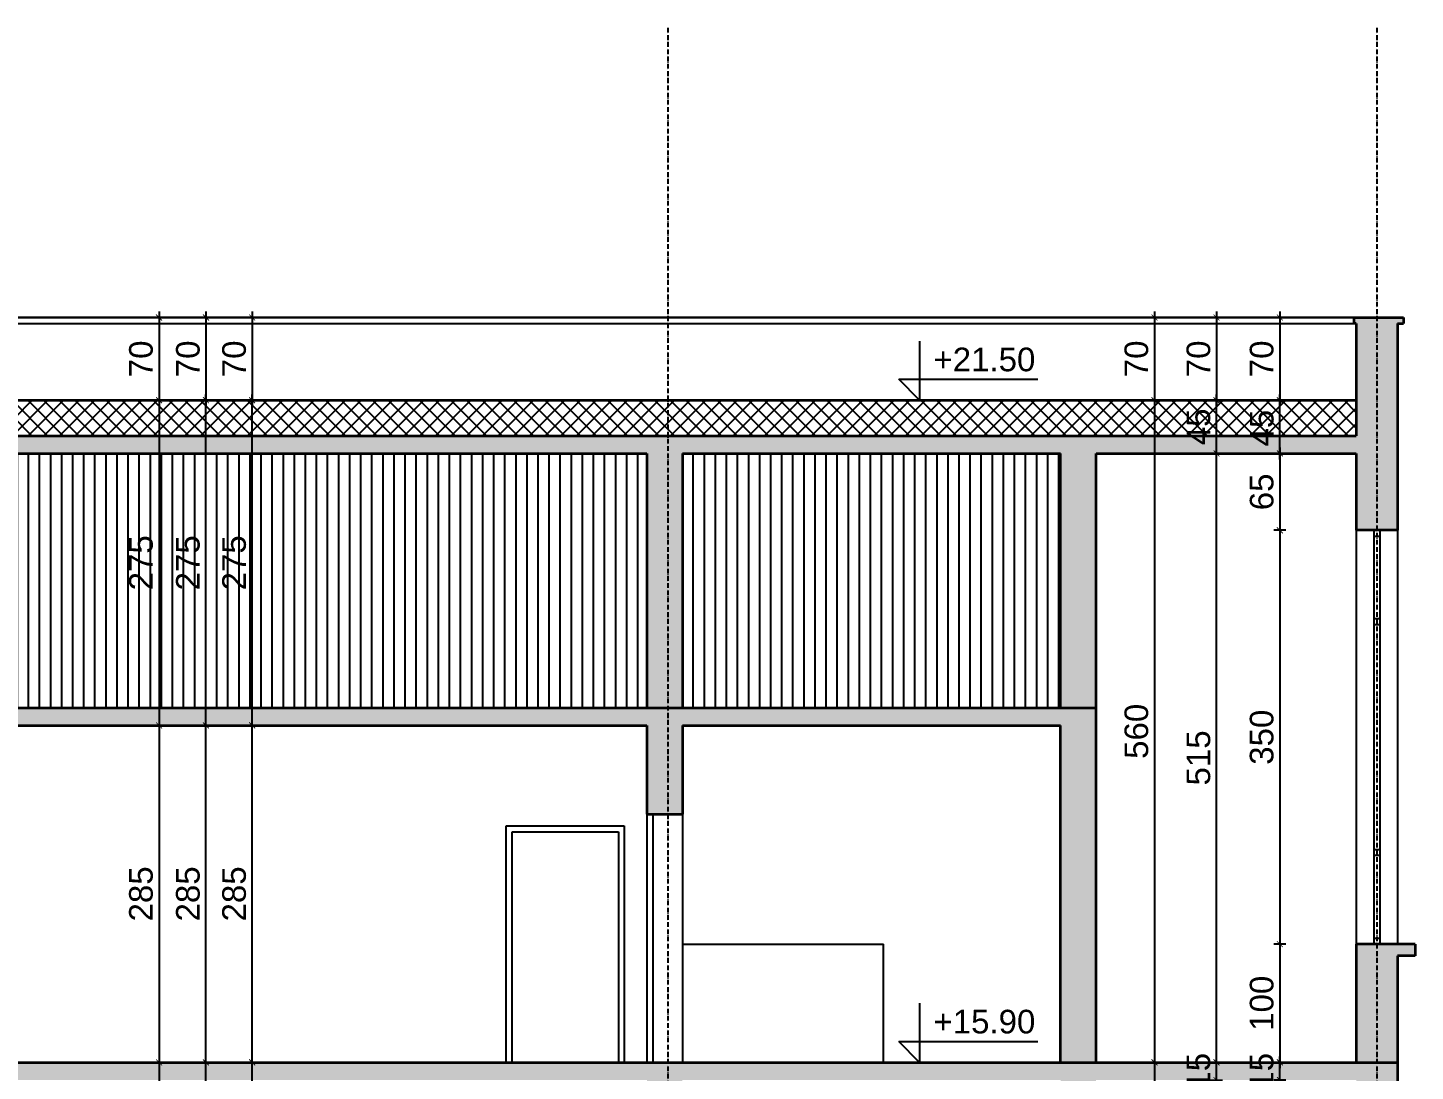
# Model space of a CAD drawing. Header units: inches. Extents: x -72385 to 39588, y -6525 to 66685.
# Drawn here: x 21768 to 22942, y 25208 to 26091 of the extents above; entities that cross this region are included whole.
import ezdxf

# ---------------------------------------------------------------- set-up
doc = ezdxf.new("R2010")
doc.units = ezdxf.units.IN
doc.header["$MEASUREMENT"] = 0
doc.linetypes.add('DashDot', pattern=[0.6, 0.4, -0.1, 0, -0.1])
for name, color, linetype, lineweight in [('Надписи коти вътрешни', 252, 'Continuous', 25), ('Надписи нива', 252, 'Continuous', 25), ('Оси', 252, 'DashDot', 25), ('Фасади Разрези дебело', 7, 'Continuous', 35), ('Фасади Разрези средно', 252, 'Continuous', 30), ('Фасади Разрези тънко', 253, 'Continuous', 25), ('Щрих стени', 254, 'Continuous', 25)]:
    doc.layers.add(name, color=color, linetype=linetype, lineweight=lineweight)
doc.styles.add('Arial Regular', font='arial.ttf')
doc.styles.get("Standard").update_dxf_attribs({"font": 'arial.ttf'})
doc.dimstyles.new('Annotative', dxfattribs={"dimscale": 0, "dimtxt": 20, "dimasz": 5, "dimexe": 5, "dimexo": 5, "dimgap": 5, "dimtad": 1, "dimdec": 0, "dimzin": 0, "dimdsep": 46, "dimtxsty": 'Standard', "dimblk": 'ARCHTICK', "dimcen": 5, "dimdle": 5, "dimadec": 0, "dimazin": 0, "dimtfac": 1, "dimtdec": 0, "dimtofl": 0, "dimtmove": 0, "dimatfit": 3, "dimldrblk": 'ARCHTICK', "dimfxl": 5, "dimfxlon": 1, "dimtolj": 1, "dimtzin": 0, "dimarcsym": 1})

# ---------------------------------------------------------------- blocks, each defined once
blk = doc.blocks.new('_ArchTick')
at = {"color": 0, "linetype": 'ByBlock', "const_width": 0.15}
blk.add_lwpolyline([(-0.5, -0.5), (0.5, 0.5)], dxfattribs=at)
blk = doc.blocks.new('*D5337')
at = {"layer": 'Defpoints', "color": 0, "ltscale": 10, "transparency": 16777216}
for p in [(21830.5, 25845.9), (21833.3, 25775.9), (21879.2, 25775.9)]:
    blk.add_point(p, dxfattribs=at)
at = {"layer": 'Надписи коти вътрешни', "color": 0, "lineweight": -2, "ltscale": 10, "transparency": 16777216}
for p, q in [((21874.2, 25845.9), (21884.2, 25845.9)), ((21879.2, 25850.9), (21879.2, 25770.9)), ((21874.2, 25775.9), (21884.2, 25775.9))]:
    blk.add_line(p, q, dxfattribs=at)
at = {"layer": 'Надписи коти вътрешни', "color": 0, "lineweight": -2, "ltscale": 10, "transparency": 16777216, "xscale": 5, "yscale": 5, "zscale": 5}
for p, rotation in [((21879.2, 25845.9), 90), ((21879.2, 25775.9), 270)]:
    blk.add_blockref('_ArchTick', p, dxfattribs=dict(at, rotation=rotation))
at = {"layer": 'Надписи коти вътрешни', "color": 0, "ltscale": 10, "transparency": 16777216, "insert": (21864, 25810.9), "char_height": 20, "attachment_point": 5, "rotation": 90}
blk.add_mtext('\\A1;70', dxfattribs=at)
blk = doc.blocks.new('*D5336')
at = {"layer": 'Defpoints', "color": 0, "ltscale": 10, "transparency": 16777216}
for p in [(21870.1, 25845.9), (21872.9, 25775.9), (21918.9, 25775.9)]:
    blk.add_point(p, dxfattribs=at)
at = {"layer": 'Надписи коти вътрешни', "color": 0, "lineweight": -2, "ltscale": 10, "transparency": 16777216}
for p, q in [((21913.9, 25845.9), (21923.9, 25845.9)), ((21918.9, 25850.9), (21918.9, 25770.9)), ((21913.9, 25775.9), (21923.9, 25775.9))]:
    blk.add_line(p, q, dxfattribs=at)
at = {"layer": 'Надписи коти вътрешни', "color": 0, "lineweight": -2, "ltscale": 10, "transparency": 16777216, "xscale": 5, "yscale": 5, "zscale": 5}
for p, rotation in [((21918.9, 25845.9), 90), ((21918.9, 25775.9), 270)]:
    blk.add_blockref('_ArchTick', p, dxfattribs=dict(at, rotation=rotation))
at = {"layer": 'Надписи коти вътрешни', "color": 0, "ltscale": 10, "transparency": 16777216, "insert": (21903.7, 25810.9), "char_height": 20, "attachment_point": 5, "rotation": 90}
blk.add_mtext('\\A1;70', dxfattribs=at)
blk = doc.blocks.new('*D5335')
at = {"layer": 'Defpoints', "color": 0, "ltscale": 10, "transparency": 16777216}
for p in [(21909.3, 25845.9), (21912.1, 25775.9), (21958, 25775.9)]:
    blk.add_point(p, dxfattribs=at)
at = {"layer": 'Надписи коти вътрешни', "color": 0, "lineweight": -2, "ltscale": 10, "transparency": 16777216}
for p, q in [((21953, 25845.9), (21963, 25845.9)), ((21958, 25850.9), (21958, 25770.9)), ((21953, 25775.9), (21963, 25775.9))]:
    blk.add_line(p, q, dxfattribs=at)
at = {"layer": 'Надписи коти вътрешни', "color": 0, "lineweight": -2, "ltscale": 10, "transparency": 16777216, "xscale": 5, "yscale": 5, "zscale": 5}
for p, rotation in [((21958, 25845.9), 90), ((21958, 25775.9), 270)]:
    blk.add_blockref('_ArchTick', p, dxfattribs=dict(at, rotation=rotation))
at = {"layer": 'Надписи коти вътрешни', "color": 0, "ltscale": 10, "transparency": 16777216, "insert": (21942.8, 25810.9), "char_height": 20, "attachment_point": 5, "rotation": 90}
blk.add_mtext('\\A1;70', dxfattribs=at)
blk = doc.blocks.new('*D5334')
at = {"layer": 'Defpoints', "color": 0, "ltscale": 10, "transparency": 16777216}
for p in [(21809.9, 25215.9), (21801.3, 24970.9), (21879.2, 24970.9)]:
    blk.add_point(p, dxfattribs=at)
at = {"layer": 'Надписи коти вътрешни', "color": 0, "lineweight": -2, "ltscale": 10, "transparency": 16777216}
for p, q in [((21879.2, 25220.9), (21879.2, 24965.9)), ((21874.2, 25215.9), (21884.2, 25215.9)), ((21874.2, 24970.9), (21884.2, 24970.9))]:
    blk.add_line(p, q, dxfattribs=at)
at = {"layer": 'Надписи коти вътрешни', "color": 0, "lineweight": -2, "ltscale": 10, "transparency": 16777216, "xscale": 5, "yscale": 5, "zscale": 5}
for p, rotation in [((21879.2, 25215.9), 90), ((21879.2, 24970.9), 270)]:
    blk.add_blockref('_ArchTick', p, dxfattribs=dict(at, rotation=rotation))
at = {"layer": 'Надписи коти вътрешни', "color": 0, "ltscale": 10, "transparency": 16777216, "insert": (21864, 25093.4), "char_height": 20, "attachment_point": 5, "rotation": 90}
blk.add_mtext('\\A1;245', dxfattribs=at)
blk = doc.blocks.new('*D5333')
at = {"layer": 'Defpoints', "color": 0, "ltscale": 10, "transparency": 16777216}
for p in [(21809.9, 25215.9), (21918.9, 25215.9), (21806.4, 24970.9)]:
    blk.add_point(p, dxfattribs=at)
at = {"layer": 'Надписи коти вътрешни', "color": 0, "lineweight": -2, "ltscale": 10, "transparency": 16777216}
for p, q in [((21918.9, 24965.9), (21918.9, 25220.9)), ((21913.9, 25215.9), (21923.9, 25215.9)), ((21913.9, 24970.9), (21923.9, 24970.9))]:
    blk.add_line(p, q, dxfattribs=at)
at = {"layer": 'Надписи коти вътрешни', "color": 0, "lineweight": -2, "ltscale": 10, "transparency": 16777216, "xscale": 5, "yscale": 5, "zscale": 5}
for p, rotation in [((21918.9, 25215.9), 90), ((21918.9, 24970.9), 270)]:
    blk.add_blockref('_ArchTick', p, dxfattribs=dict(at, rotation=rotation))
at = {"layer": 'Надписи коти вътрешни', "color": 0, "ltscale": 10, "transparency": 16777216, "insert": (21903.7, 25093.4), "char_height": 20, "attachment_point": 5, "rotation": 90}
blk.add_mtext('\\A1;245', dxfattribs=at)
blk = doc.blocks.new('*D5332')
at = {"layer": 'Defpoints', "color": 0, "ltscale": 10, "transparency": 16777216}
for p in [(21789.6, 25215.9), (21958, 25215.9), (21806.4, 24970.9)]:
    blk.add_point(p, dxfattribs=at)
at = {"layer": 'Надписи коти вътрешни', "color": 0, "lineweight": -2, "ltscale": 10, "transparency": 16777216}
for p, q in [((21958, 24965.9), (21958, 25220.9)), ((21953, 25215.9), (21963, 25215.9)), ((21953, 24970.9), (21963, 24970.9))]:
    blk.add_line(p, q, dxfattribs=at)
at = {"layer": 'Надписи коти вътрешни', "color": 0, "lineweight": -2, "ltscale": 10, "transparency": 16777216, "xscale": 5, "yscale": 5, "zscale": 5}
for p, rotation in [((21958, 25215.9), 90), ((21958, 24970.9), 270)]:
    blk.add_blockref('_ArchTick', p, dxfattribs=dict(at, rotation=rotation))
at = {"layer": 'Надписи коти вътрешни', "color": 0, "ltscale": 10, "transparency": 16777216, "insert": (21942.8, 25093.4), "char_height": 20, "attachment_point": 5, "rotation": 90}
blk.add_mtext('\\A1;245', dxfattribs=at)
blk = doc.blocks.new('*D5331')
at = {"layer": 'Defpoints', "color": 0, "ltscale": 10, "transparency": 16777216}
for p in [(21809.9, 25500.9), (21801.3, 25215.9), (21879.2, 25215.9)]:
    blk.add_point(p, dxfattribs=at)
at = {"layer": 'Надписи коти вътрешни', "color": 0, "lineweight": -2, "ltscale": 10, "transparency": 16777216}
for p, q in [((21874.2, 25500.9), (21884.2, 25500.9)), ((21879.2, 25505.9), (21879.2, 25210.9)), ((21874.2, 25215.9), (21884.2, 25215.9))]:
    blk.add_line(p, q, dxfattribs=at)
at = {"layer": 'Надписи коти вътрешни', "color": 0, "lineweight": -2, "ltscale": 10, "transparency": 16777216, "xscale": 5, "yscale": 5, "zscale": 5}
for p, rotation in [((21879.2, 25500.9), 90), ((21879.2, 25215.9), 270)]:
    blk.add_blockref('_ArchTick', p, dxfattribs=dict(at, rotation=rotation))
at = {"layer": 'Надписи коти вътрешни', "color": 0, "ltscale": 10, "transparency": 16777216, "insert": (21864, 25358.4), "char_height": 20, "attachment_point": 5, "rotation": 90}
blk.add_mtext('\\A1;285', dxfattribs=at)
blk = doc.blocks.new('*D5330')
at = {"layer": 'Defpoints', "color": 0, "ltscale": 10, "transparency": 16777216}
for p in [(21824.6, 25500.9), (21918.9, 25500.9), (21806.4, 25215.9)]:
    blk.add_point(p, dxfattribs=at)
at = {"layer": 'Надписи коти вътрешни', "color": 0, "lineweight": -2, "ltscale": 10, "transparency": 16777216}
for p, q in [((21913.9, 25500.9), (21923.9, 25500.9)), ((21918.9, 25210.9), (21918.9, 25505.9)), ((21913.9, 25215.9), (21923.9, 25215.9))]:
    blk.add_line(p, q, dxfattribs=at)
at = {"layer": 'Надписи коти вътрешни', "color": 0, "lineweight": -2, "ltscale": 10, "transparency": 16777216, "xscale": 5, "yscale": 5, "zscale": 5}
for p, rotation in [((21918.9, 25500.9), 90), ((21918.9, 25215.9), 270)]:
    blk.add_blockref('_ArchTick', p, dxfattribs=dict(at, rotation=rotation))
at = {"layer": 'Надписи коти вътрешни', "color": 0, "ltscale": 10, "transparency": 16777216, "insert": (21903.7, 25358.4), "char_height": 20, "attachment_point": 5, "rotation": 90}
blk.add_mtext('\\A1;285', dxfattribs=at)
blk = doc.blocks.new('*D5329')
at = {"layer": 'Defpoints', "color": 0, "ltscale": 10, "transparency": 16777216}
for p in [(21789.6, 25500.9), (21958, 25500.9), (21806.4, 25215.9)]:
    blk.add_point(p, dxfattribs=at)
at = {"layer": 'Надписи коти вътрешни', "color": 0, "lineweight": -2, "ltscale": 10, "transparency": 16777216}
for p, q in [((21953, 25500.9), (21963, 25500.9)), ((21958, 25210.9), (21958, 25505.9)), ((21953, 25215.9), (21963, 25215.9))]:
    blk.add_line(p, q, dxfattribs=at)
at = {"layer": 'Надписи коти вътрешни', "color": 0, "lineweight": -2, "ltscale": 10, "transparency": 16777216, "xscale": 5, "yscale": 5, "zscale": 5}
for p, rotation in [((21958, 25500.9), 90), ((21958, 25215.9), 270)]:
    blk.add_blockref('_ArchTick', p, dxfattribs=dict(at, rotation=rotation))
at = {"layer": 'Надписи коти вътрешни', "color": 0, "ltscale": 10, "transparency": 16777216, "insert": (21942.8, 25358.4), "char_height": 20, "attachment_point": 5, "rotation": 90}
blk.add_mtext('\\A1;285', dxfattribs=at)
blk = doc.blocks.new('*D5328')
at = {"layer": 'Defpoints', "color": 0, "ltscale": 10, "transparency": 16777216}
for p in [(21809.9, 25775.9), (21801.3, 25500.9), (21879.2, 25500.9)]:
    blk.add_point(p, dxfattribs=at)
at = {"layer": 'Надписи коти вътрешни', "color": 0, "lineweight": -2, "ltscale": 10, "transparency": 16777216}
for p, q in [((21874.2, 25775.9), (21884.2, 25775.9)), ((21879.2, 25780.9), (21879.2, 25495.9)), ((21874.2, 25500.9), (21884.2, 25500.9))]:
    blk.add_line(p, q, dxfattribs=at)
at = {"layer": 'Надписи коти вътрешни', "color": 0, "lineweight": -2, "ltscale": 10, "transparency": 16777216, "xscale": 5, "yscale": 5, "zscale": 5}
for p, rotation in [((21879.2, 25775.9), 90), ((21879.2, 25500.9), 270)]:
    blk.add_blockref('_ArchTick', p, dxfattribs=dict(at, rotation=rotation))
at = {"layer": 'Надписи коти вътрешни', "color": 0, "ltscale": 10, "transparency": 16777216, "insert": (21864, 25638.4), "char_height": 20, "attachment_point": 5, "rotation": 90}
blk.add_mtext('\\A1;275', dxfattribs=at)
blk = doc.blocks.new('*D5327')
at = {"layer": 'Defpoints', "color": 0, "ltscale": 10, "transparency": 16777216}
for p in [(21809.9, 25775.9), (21918.9, 25775.9), (21806.4, 25500.9)]:
    blk.add_point(p, dxfattribs=at)
at = {"layer": 'Надписи коти вътрешни', "color": 0, "lineweight": -2, "ltscale": 10, "transparency": 16777216}
for p, q in [((21913.9, 25775.9), (21923.9, 25775.9)), ((21918.9, 25495.9), (21918.9, 25780.9)), ((21913.9, 25500.9), (21923.9, 25500.9))]:
    blk.add_line(p, q, dxfattribs=at)
at = {"layer": 'Надписи коти вътрешни', "color": 0, "lineweight": -2, "ltscale": 10, "transparency": 16777216, "xscale": 5, "yscale": 5, "zscale": 5}
for p, rotation in [((21918.9, 25775.9), 90), ((21918.9, 25500.9), 270)]:
    blk.add_blockref('_ArchTick', p, dxfattribs=dict(at, rotation=rotation))
at = {"layer": 'Надписи коти вътрешни', "color": 0, "ltscale": 10, "transparency": 16777216, "insert": (21903.7, 25638.4), "char_height": 20, "attachment_point": 5, "rotation": 90}
blk.add_mtext('\\A1;275', dxfattribs=at)
blk = doc.blocks.new('*D5326')
at = {"layer": 'Defpoints', "color": 0, "ltscale": 10, "transparency": 16777216}
for p in [(21809.9, 25775.9), (21958, 25775.9), (21806.4, 25500.9)]:
    blk.add_point(p, dxfattribs=at)
at = {"layer": 'Надписи коти вътрешни', "color": 0, "lineweight": -2, "ltscale": 10, "transparency": 16777216}
for p, q in [((21953, 25775.9), (21963, 25775.9)), ((21958, 25495.9), (21958, 25780.9)), ((21953, 25500.9), (21963, 25500.9))]:
    blk.add_line(p, q, dxfattribs=at)
at = {"layer": 'Надписи коти вътрешни', "color": 0, "lineweight": -2, "ltscale": 10, "transparency": 16777216, "xscale": 5, "yscale": 5, "zscale": 5}
for p, rotation in [((21958, 25775.9), 90), ((21958, 25500.9), 270)]:
    blk.add_blockref('_ArchTick', p, dxfattribs=dict(at, rotation=rotation))
at = {"layer": 'Надписи коти вътрешни', "color": 0, "ltscale": 10, "transparency": 16777216, "insert": (21942.8, 25638.4), "char_height": 20, "attachment_point": 5, "rotation": 90}
blk.add_mtext('\\A1;275', dxfattribs=at)
blk = doc.blocks.new('*D5301')
at = {"layer": 'Defpoints', "color": 0, "ltscale": 10, "transparency": 16777216}
for p in [(22827.6, 25215.9), (22896.6, 25215.9), (22896.6, 25200.9)]:
    blk.add_point(p, dxfattribs=at)
at = {"layer": 'Надписи коти вътрешни', "color": 0, "lineweight": -2, "ltscale": 10, "transparency": 16777216}
for p, q in [((22827.6, 25195.9), (22827.6, 25220.9)), ((22832.6, 25215.9), (22822.6, 25215.9)), ((22832.6, 25200.9), (22822.6, 25200.9))]:
    blk.add_line(p, q, dxfattribs=at)
at = {"layer": 'Надписи коти вътрешни', "color": 0, "lineweight": -2, "ltscale": 10, "transparency": 16777216, "xscale": 5, "yscale": 5, "zscale": 5}
for p, rotation in [((22827.6, 25215.9), 90), ((22827.6, 25200.9), 270)]:
    blk.add_blockref('_ArchTick', p, dxfattribs=dict(at, rotation=rotation))
at = {"layer": 'Надписи коти вътрешни', "color": 0, "ltscale": 10, "transparency": 16777216, "insert": (22812.3, 25208.4), "char_height": 20, "attachment_point": 5, "rotation": 90}
blk.add_mtext('\\A1;15', dxfattribs=at)
blk = doc.blocks.new('*D5300')
at = {"layer": 'Defpoints', "color": 0, "ltscale": 10, "transparency": 16777216}
for p in [(22896.6, 25315.9), (22827.6, 25215.9), (22896.6, 25215.9)]:
    blk.add_point(p, dxfattribs=at)
at = {"layer": 'Надписи коти вътрешни', "color": 0, "lineweight": -2, "ltscale": 10, "transparency": 16777216}
for p, q in [((22832.6, 25315.9), (22822.6, 25315.9)), ((22827.6, 25320.9), (22827.6, 25210.9)), ((22832.6, 25215.9), (22822.6, 25215.9))]:
    blk.add_line(p, q, dxfattribs=at)
at = {"layer": 'Надписи коти вътрешни', "color": 0, "lineweight": -2, "ltscale": 10, "transparency": 16777216, "xscale": 5, "yscale": 5, "zscale": 5}
for p, rotation in [((22827.6, 25315.9), 90), ((22827.6, 25215.9), 270)]:
    blk.add_blockref('_ArchTick', p, dxfattribs=dict(at, rotation=rotation))
at = {"layer": 'Надписи коти вътрешни', "color": 0, "ltscale": 10, "transparency": 16777216, "insert": (22812.3, 25265.9), "char_height": 20, "attachment_point": 5, "rotation": 90}
blk.add_mtext('\\A1;100', dxfattribs=at)
blk = doc.blocks.new('*D5299')
at = {"layer": 'Defpoints', "color": 0, "ltscale": 10, "transparency": 16777216}
for p in [(22896.6, 25665.9), (22827.6, 25315.9), (22896.6, 25315.9)]:
    blk.add_point(p, dxfattribs=at)
at = {"layer": 'Надписи коти вътрешни', "color": 0, "lineweight": -2, "ltscale": 10, "transparency": 16777216}
for p, q in [((22832.6, 25665.9), (22822.6, 25665.9)), ((22827.6, 25670.9), (22827.6, 25310.9)), ((22832.6, 25315.9), (22822.6, 25315.9))]:
    blk.add_line(p, q, dxfattribs=at)
at = {"layer": 'Надписи коти вътрешни', "color": 0, "lineweight": -2, "ltscale": 10, "transparency": 16777216, "xscale": 5, "yscale": 5, "zscale": 5}
for p, rotation in [((22827.6, 25665.9), 90), ((22827.6, 25315.9), 270)]:
    blk.add_blockref('_ArchTick', p, dxfattribs=dict(at, rotation=rotation))
at = {"layer": 'Надписи коти вътрешни', "color": 0, "ltscale": 10, "transparency": 16777216, "insert": (22812.3, 25490.9), "char_height": 20, "attachment_point": 5, "rotation": 90}
blk.add_mtext('\\A1;350', dxfattribs=at)
blk = doc.blocks.new('*D5298')
at = {"layer": 'Defpoints', "color": 0, "ltscale": 10, "transparency": 16777216}
for p in [(22896.6, 25730.9), (22827.6, 25665.9), (22896.6, 25665.9)]:
    blk.add_point(p, dxfattribs=at)
at = {"layer": 'Надписи коти вътрешни', "color": 0, "lineweight": -2, "ltscale": 10, "transparency": 16777216}
for p, q in [((22827.6, 25735.9), (22827.6, 25660.9)), ((22832.6, 25730.9), (22822.6, 25730.9)), ((22832.6, 25665.9), (22822.6, 25665.9))]:
    blk.add_line(p, q, dxfattribs=at)
at = {"layer": 'Надписи коти вътрешни', "color": 0, "lineweight": -2, "ltscale": 10, "transparency": 16777216, "xscale": 5, "yscale": 5, "zscale": 5}
for p, rotation in [((22827.6, 25730.9), 90), ((22827.6, 25665.9), 270)]:
    blk.add_blockref('_ArchTick', p, dxfattribs=dict(at, rotation=rotation))
at = {"layer": 'Надписи коти вътрешни', "color": 0, "ltscale": 10, "transparency": 16777216, "insert": (22812.3, 25698.4), "char_height": 20, "attachment_point": 5, "rotation": 90}
blk.add_mtext('\\A1;65', dxfattribs=at)
blk = doc.blocks.new('*D5297')
at = {"layer": 'Defpoints', "color": 0, "ltscale": 10, "transparency": 16777216}
for p in [(22827.6, 25775.9), (22896.6, 25775.9), (22896.6, 25730.9)]:
    blk.add_point(p, dxfattribs=at)
at = {"layer": 'Надписи коти вътрешни', "color": 0, "lineweight": -2, "ltscale": 10, "transparency": 16777216}
for p, q in [((22832.6, 25775.9), (22822.6, 25775.9)), ((22827.6, 25725.9), (22827.6, 25780.9)), ((22832.6, 25730.9), (22822.6, 25730.9))]:
    blk.add_line(p, q, dxfattribs=at)
at = {"layer": 'Надписи коти вътрешни', "color": 0, "lineweight": -2, "ltscale": 10, "transparency": 16777216, "xscale": 5, "yscale": 5, "zscale": 5}
for p, rotation in [((22827.6, 25775.9), 90), ((22827.6, 25730.9), 270)]:
    blk.add_blockref('_ArchTick', p, dxfattribs=dict(at, rotation=rotation))
at = {"layer": 'Надписи коти вътрешни', "color": 0, "ltscale": 10, "transparency": 16777216, "insert": (22812.4, 25752.3), "char_height": 20, "attachment_point": 5, "rotation": 90}
blk.add_mtext('\\A1;45', dxfattribs=at)
blk = doc.blocks.new('*D5296')
at = {"layer": 'Defpoints', "color": 0, "ltscale": 10, "transparency": 16777216}
for p in [(22894.6, 25845.9), (22827.6, 25775.9), (22896.6, 25775.9)]:
    blk.add_point(p, dxfattribs=at)
at = {"layer": 'Надписи коти вътрешни', "color": 0, "lineweight": -2, "ltscale": 10, "transparency": 16777216}
for p, q in [((22832.6, 25845.9), (22822.6, 25845.9)), ((22827.6, 25850.9), (22827.6, 25770.9)), ((22832.6, 25775.9), (22822.6, 25775.9))]:
    blk.add_line(p, q, dxfattribs=at)
at = {"layer": 'Надписи коти вътрешни', "color": 0, "lineweight": -2, "ltscale": 10, "transparency": 16777216, "xscale": 5, "yscale": 5, "zscale": 5}
for p, rotation in [((22827.6, 25845.9), 90), ((22827.6, 25775.9), 270)]:
    blk.add_blockref('_ArchTick', p, dxfattribs=dict(at, rotation=rotation))
at = {"layer": 'Надписи коти вътрешни', "color": 0, "ltscale": 10, "transparency": 16777216, "insert": (22812.3, 25810.9), "char_height": 20, "attachment_point": 5, "rotation": 90}
blk.add_mtext('\\A1;70', dxfattribs=at)
blk = doc.blocks.new('*D5276')
at = {"layer": 'Defpoints', "color": 0, "ltscale": 10, "transparency": 16777216}
for p in [(22725.2, 25845.9), (22728, 25775.9), (22774, 25775.9)]:
    blk.add_point(p, dxfattribs=at)
at = {"layer": 'Надписи коти вътрешни', "color": 0, "lineweight": -2, "ltscale": 10, "transparency": 16777216}
for p, q in [((22769, 25845.9), (22779, 25845.9)), ((22774, 25850.9), (22774, 25770.9)), ((22769, 25775.9), (22779, 25775.9))]:
    blk.add_line(p, q, dxfattribs=at)
at = {"layer": 'Надписи коти вътрешни', "color": 0, "lineweight": -2, "ltscale": 10, "transparency": 16777216, "xscale": 5, "yscale": 5, "zscale": 5}
for p, rotation in [((22774, 25845.9), 90), ((22774, 25775.9), 270)]:
    blk.add_blockref('_ArchTick', p, dxfattribs=dict(at, rotation=rotation))
at = {"layer": 'Надписи коти вътрешни', "color": 0, "ltscale": 10, "transparency": 16777216, "insert": (22758.8, 25810.9), "char_height": 20, "attachment_point": 5, "rotation": 90}
blk.add_mtext('\\A1;70', dxfattribs=at)
blk = doc.blocks.new('*D5275')
at = {"layer": 'Defpoints', "color": 0, "ltscale": 10, "transparency": 16777216}
for p in [(22665, 25215.9), (22774, 25215.9), (22672.1, 25200.9)]:
    blk.add_point(p, dxfattribs=at)
at = {"layer": 'Надписи коти вътрешни', "color": 0, "lineweight": -2, "ltscale": 10, "transparency": 16777216}
for p, q in [((22774, 25195.9), (22774, 25220.9)), ((22769, 25215.9), (22779, 25215.9)), ((22769, 25200.9), (22779, 25200.9))]:
    blk.add_line(p, q, dxfattribs=at)
at = {"layer": 'Надписи коти вътрешни', "color": 0, "lineweight": -2, "ltscale": 10, "transparency": 16777216, "xscale": 5, "yscale": 5, "zscale": 5}
for p, rotation in [((22774, 25215.9), 90), ((22774, 25200.9), 270)]:
    blk.add_blockref('_ArchTick', p, dxfattribs=dict(at, rotation=rotation))
at = {"layer": 'Надписи коти вътрешни', "color": 0, "ltscale": 10, "transparency": 16777216, "insert": (22758.8, 25208.4), "char_height": 20, "attachment_point": 5, "rotation": 90}
blk.add_mtext('\\A1;15', dxfattribs=at)
blk = doc.blocks.new('*D5274')
at = {"layer": 'Defpoints', "color": 0, "ltscale": 10, "transparency": 16777216}
for p in [(22672.1, 25730.9), (22774, 25730.9), (22661.5, 25215.9)]:
    blk.add_point(p, dxfattribs=at)
at = {"layer": 'Надписи коти вътрешни', "color": 0, "lineweight": -2, "ltscale": 10, "transparency": 16777216}
for p, q in [((22774, 25210.9), (22774, 25735.9)), ((22769, 25730.9), (22779, 25730.9)), ((22769, 25215.9), (22779, 25215.9))]:
    blk.add_line(p, q, dxfattribs=at)
at = {"layer": 'Надписи коти вътрешни', "color": 0, "lineweight": -2, "ltscale": 10, "transparency": 16777216, "xscale": 5, "yscale": 5, "zscale": 5}
for p, rotation in [((22774, 25730.9), 90), ((22774, 25215.9), 270)]:
    blk.add_blockref('_ArchTick', p, dxfattribs=dict(at, rotation=rotation))
at = {"layer": 'Надписи коти вътрешни', "color": 0, "ltscale": 10, "transparency": 16777216, "insert": (22758.8, 25473.4), "char_height": 20, "attachment_point": 5, "rotation": 90}
blk.add_mtext('\\A1;515', dxfattribs=at)
blk = doc.blocks.new('*D5273')
at = {"layer": 'Defpoints', "color": 0, "ltscale": 10, "transparency": 16777216}
for p in [(22665, 25775.9), (22774, 25775.9), (22703.6, 25730.9)]:
    blk.add_point(p, dxfattribs=at)
at = {"layer": 'Надписи коти вътрешни', "color": 0, "lineweight": -2, "ltscale": 10, "transparency": 16777216}
for p, q in [((22769, 25775.9), (22779, 25775.9)), ((22774, 25725.9), (22774, 25780.9)), ((22769, 25730.9), (22779, 25730.9))]:
    blk.add_line(p, q, dxfattribs=at)
at = {"layer": 'Надписи коти вътрешни', "color": 0, "lineweight": -2, "ltscale": 10, "transparency": 16777216, "xscale": 5, "yscale": 5, "zscale": 5}
for p, rotation in [((22774, 25775.9), 90), ((22774, 25730.9), 270)]:
    blk.add_blockref('_ArchTick', p, dxfattribs=dict(at, rotation=rotation))
at = {"layer": 'Надписи коти вътрешни', "color": 0, "ltscale": 10, "transparency": 16777216, "insert": (22758.8, 25753.4), "char_height": 20, "attachment_point": 5, "rotation": 90}
blk.add_mtext('\\A1;45', dxfattribs=at)
blk = doc.blocks.new('*D5271')
at = {"layer": 'Defpoints', "color": 0, "ltscale": 10, "transparency": 16777216}
for p in [(22672.1, 25215.9), (22672.1, 24685.9), (22721.5, 24685.9)]:
    blk.add_point(p, dxfattribs=at)
at = {"layer": 'Надписи коти вътрешни', "color": 0, "lineweight": -2, "ltscale": 10, "transparency": 16777216}
for p, q in [((22721.5, 25220.9), (22721.5, 24680.9)), ((22716.5, 25215.9), (22726.5, 25215.9)), ((22716.5, 24685.9), (22726.5, 24685.9))]:
    blk.add_line(p, q, dxfattribs=at)
at = {"layer": 'Надписи коти вътрешни', "color": 0, "lineweight": -2, "ltscale": 10, "transparency": 16777216, "xscale": 5, "yscale": 5, "zscale": 5}
for p, rotation in [((22721.5, 25215.9), 90), ((22721.5, 24685.9), 270)]:
    blk.add_blockref('_ArchTick', p, dxfattribs=dict(at, rotation=rotation))
at = {"layer": 'Надписи коти вътрешни', "color": 0, "ltscale": 10, "transparency": 16777216, "insert": (22706.3, 24950.9), "char_height": 20, "attachment_point": 5, "rotation": 90}
blk.add_mtext('\\A1;530', dxfattribs=at)
blk = doc.blocks.new('*D5270')
at = {"layer": 'Defpoints', "color": 0, "ltscale": 10, "transparency": 16777216}
for p in [(22672.1, 25775.9), (22672.1, 25215.9), (22721.5, 25215.9)]:
    blk.add_point(p, dxfattribs=at)
at = {"layer": 'Надписи коти вътрешни', "color": 0, "lineweight": -2, "ltscale": 10, "transparency": 16777216}
for p, q in [((22716.5, 25775.9), (22726.5, 25775.9)), ((22721.5, 25780.9), (22721.5, 25210.9)), ((22716.5, 25215.9), (22726.5, 25215.9))]:
    blk.add_line(p, q, dxfattribs=at)
at = {"layer": 'Надписи коти вътрешни', "color": 0, "lineweight": -2, "ltscale": 10, "transparency": 16777216, "xscale": 5, "yscale": 5, "zscale": 5}
for p, rotation in [((22721.5, 25775.9), 90), ((22721.5, 25215.9), 270)]:
    blk.add_blockref('_ArchTick', p, dxfattribs=dict(at, rotation=rotation))
at = {"layer": 'Надписи коти вътрешни', "color": 0, "ltscale": 10, "transparency": 16777216, "insert": (22706.3, 25495.9), "char_height": 20, "attachment_point": 5, "rotation": 90}
blk.add_mtext('\\A1;560', dxfattribs=at)
blk = doc.blocks.new('*D5269')
at = {"layer": 'Defpoints', "color": 0, "ltscale": 10, "transparency": 16777216}
for p in [(22672.7, 25845.9), (22675.5, 25775.9), (22721.5, 25775.9)]:
    blk.add_point(p, dxfattribs=at)
at = {"layer": 'Надписи коти вътрешни', "color": 0, "lineweight": -2, "ltscale": 10, "transparency": 16777216}
for p, q in [((22716.5, 25845.9), (22726.5, 25845.9)), ((22721.5, 25850.9), (22721.5, 25770.9)), ((22716.5, 25775.9), (22726.5, 25775.9))]:
    blk.add_line(p, q, dxfattribs=at)
at = {"layer": 'Надписи коти вътрешни', "color": 0, "lineweight": -2, "ltscale": 10, "transparency": 16777216, "xscale": 5, "yscale": 5, "zscale": 5}
for p, rotation in [((22721.5, 25845.9), 90), ((22721.5, 25775.9), 270)]:
    blk.add_blockref('_ArchTick', p, dxfattribs=dict(at, rotation=rotation))
at = {"layer": 'Надписи коти вътрешни', "color": 0, "ltscale": 10, "transparency": 16777216, "insert": (22706.3, 25810.9), "char_height": 20, "attachment_point": 5, "rotation": 90}
blk.add_mtext('\\A1;70', dxfattribs=at)

msp = doc.modelspace()

# ---------------------------------------------------------------- hatches: boundary and pattern name
at = {"layer": 'Щрих стени', "ltscale": 10}
h = msp.add_hatch(color=256, dxfattribs=at)
h.dxf.hatch_style = 1
h.paths.add_polyline_path([(22322.1, 25730.9), (22642.1, 25730.9), (22642.1, 25515.9), (22672.1, 25515.9), (22672.1, 25730.9), (22892.2, 25730.9), (22892.2, 25665.9), (22927.2, 25665.9), (22927.2, 25840.9), (22932.2, 25840.9), (22932.2, 25845.9), (22890.2, 25845.9), (22890.2, 25840.9), (22892.2, 25840.9), (22892.2, 25745.9), (21127, 25745.9), (21127, 25840.9), (21129, 25840.9), (21129, 25845.9), (21087, 25845.9), (21087, 25840.9), (21092, 25840.9), (21092, 25515.9), (21127, 25515.9), (21127, 25730.9), (22292.1, 25730.9), (22292.1, 25515.9), (22322.1, 25515.9)])
at = {"layer": 'Щрих стени', "ltscale": 10, "transparency": 33554610}
h = msp.add_hatch(dxfattribs=at)
h.set_pattern_fill('ANSI37', color=256, scale=75)
h.paths.add_polyline_path([(22892.2, 25775.9), (21127, 25775.9), (21127, 25745.9), (22892.2, 25745.9)])
h = msp.add_hatch(dxfattribs=at)
h.set_pattern_fill('ANSI31', color=256, scale=75, angle=45)
h.paths.add_polyline_path([(22292.1, 25730.9), (21127, 25730.9), (21127, 25515.9), (22292.1, 25515.9)])
h = msp.add_hatch(dxfattribs=at)
h.set_pattern_fill('ANSI31', color=256, scale=75, angle=45)
h.paths.add_polyline_path([(22642.1, 25730.9), (22322.1, 25730.9), (22322.1, 25515.9), (22642.1, 25515.9)])
at = {"layer": 'Щрих стени', "ltscale": 10}
h = msp.add_hatch(color=256, dxfattribs=at)
h.dxf.hatch_style = 1
h.paths.add_polyline_path([(22322.1, 25500.9), (22642.1, 25500.9), (22642.1, 25215.9), (22672.1, 25215.9), (22672.1, 25515.9), (21092, 25515.9), (21092, 25215.9), (21127, 25215.9), (21127, 25500.9), (21327.1, 25500.9), (21327.1, 25465.9), (21357, 25465.9), (21357, 25500.9), (22292.1, 25500.9), (22292.1, 25425.9), (22322.1, 25425.9)])
h.paths.add_polyline_path([(21357, 25315.9), (21327.1, 25315.9), (21327.1, 25215.9), (21357, 25215.9)], flags=17)
h.paths.add_polyline_path([(22927.2, 25305.9), (22942.2, 25305.9), (22942.2, 25315.9), (22892.2, 25315.9), (22892.2, 25215.9), (22927.2, 25215.9)])
h = msp.add_hatch(color=256, dxfattribs=at)
h.dxf.hatch_style = 1
h.paths.add_polyline_path([(22672.1, 25200.9), (22892.2, 25200.9), (22892.2, 25135.9), (22927.2, 25135.9), (22927.2, 25215.9), (21092, 25215.9), (21092, 24985.9), (21127, 24985.9), (21127, 25200.9), (22292.1, 25200.9), (22292.1, 24985.9), (22322.1, 24985.9), (22322.1, 25200.9), (22642.1, 25200.9), (22642.1, 24950.9), (22672.1, 24950.9)])

# ---------------------------------------------------------------- linework, layer by layer
at = {"layer": 'Надписи нива', "ltscale": 10}
for p, q in [((22522.8, 25825.9), (22522.8, 25775.9)), ((22505.1, 25793.6), (22622.8, 25793.6)), ((22522.8, 25775.9), (22505.1, 25793.6)), ((22522.8, 25265.9), (22522.8, 25215.9)), ((22505.1, 25233.6), (22622.8, 25233.6)), ((22522.8, 25215.9), (22505.1, 25233.6))]:
    msp.add_line(p, q, dxfattribs=at)
at = {"layer": 'Оси', "ltscale": 10}
for p, q in [((22309.6, 26090.9), (22309.6, 23040.9)), ((22909.6, 26090.9), (22909.6, 23040.9))]:
    msp.add_line(p, q, dxfattribs=at)
at = {"layer": 'Фасади Разрези дебело', "ltscale": 10}
for p, q in [((22890.2, 25845.9), (22890.2, 25840.9)), ((22890.2, 25845.9), (22932.2, 25845.9)), ((22932.2, 25845.9), (22932.2, 25840.9)), ((22892.2, 25840.9), (22890.2, 25840.9)), ((22892.2, 25840.9), (22892.2, 25745.9)), ((22927.2, 25840.9), (22927.2, 25665.9)), ((22927.2, 25840.9), (22932.2, 25840.9)), ((22292.1, 25730.9), (22292.1, 25515.9)), ((22322.1, 25730.9), (22322.1, 25515.9)), ((22642.1, 25515.9), (22642.1, 25730.9)), ((22672.1, 25215.9), (22672.1, 25730.9)), ((22892.2, 25730.9), (22892.2, 25665.9)), ((22927.2, 25665.9), (22892.2, 25665.9)), ((22292.1, 25500.9), (22292.1, 25425.9)), ((22322.1, 25500.9), (22322.1, 25425.9)), ((22642.1, 25215.9), (22642.1, 25500.9)), ((22892.2, 25315.9), (22892.2, 25215.9)), ((22942.2, 25315.9), (22942.2, 25305.9)), ((22927.2, 25305.9), (22927.2, 25135.9))]:
    msp.add_line(p, q, dxfattribs=at)
at = {"layer": 'Фасади Разрези дебело', "ltscale": 10, "extrusion": (1.2091e-15, 1, -2.22045e-16)}
for p, q in [((21127, 25775.9), (22892.2, 25775.9)), ((21127, 25745.9), (22892.2, 25745.9)), ((21127, 25730.9), (22292.1, 25730.9)), ((22322.1, 25730.9), (22642.1, 25730.9)), ((22672.1, 25730.9), (22892.2, 25730.9)), ((21092, 25515.9), (22672.1, 25515.9)), ((21357, 25500.9), (22292.1, 25500.9)), ((22322.1, 25500.9), (22642.1, 25500.9)), ((22292.1, 25425.9), (22322.1, 25425.9)), ((21092, 25215.9), (22927.2, 25215.9))]:
    msp.add_line(p, q, dxfattribs=at)
at = {"layer": 'Фасади Разрези дебело', "ltscale": 10, "extrusion": (1.7544e-13, 1, -2.22045e-16)}
for p, q in [((22942.2, 25315.9), (22892.2, 25315.9)), ((22942.2, 25305.9), (22927.2, 25305.9))]:
    msp.add_line(p, q, dxfattribs=at)
at = {"layer": 'Фасади Разрези средно', "ltscale": 10, "extrusion": (1.2091e-15, 1, -2.22045e-16)}
msp.add_line((21129, 25845.9), (22890.2, 25845.9), dxfattribs=at)
at = {"layer": 'Фасади Разрези тънко', "ltscale": 10, "extrusion": (1.2091e-15, 1, -2.22045e-16)}
for p, q in [((21129, 25840.9), (22890.2, 25840.9)), ((22322.1, 25315.9), (22492.1, 25315.9))]:
    msp.add_line(p, q, dxfattribs=at)
at = {"layer": 'Фасади Разрези тънко', "ltscale": 10}
for p, q in [((22892.2, 25665.9), (22892.2, 25315.9)), ((22907.2, 25665.9), (22907.2, 25315.9)), ((22912.2, 25665.9), (22912.2, 25315.9)), ((22927.2, 25665.9), (22927.2, 25315.9)), ((22907.2, 25660.9), (22912.2, 25660.9)), ((22912.2, 25590.9), (22907.2, 25590.9)), ((22912.2, 25585.9), (22907.2, 25585.9)), ((22292.1, 25425.9), (22292.1, 25215.9)), ((22297.1, 25425.9), (22297.1, 25215.9)), ((22322.1, 25425.9), (22322.1, 25215.9)), ((22172.9, 25215.9), (22172.9, 25415.9)), ((22172.9, 25415.9), (22272.9, 25415.9)), ((22177.9, 25215.9), (22177.9, 25410.9)), ((22177.9, 25410.9), (22267.9, 25410.9)), ((22267.9, 25410.9), (22267.9, 25215.9)), ((22272.9, 25415.9), (22272.9, 25215.9)), ((22907.2, 25395.9), (22912.2, 25395.9)), ((22912.2, 25390.9), (22907.2, 25390.9)), ((22492.1, 25215.9), (22492.1, 25315.9)), ((22907.2, 25320.9), (22912.2, 25320.9))]:
    msp.add_line(p, q, dxfattribs=at)

# ---------------------------------------------------------------- texts
at = {"layer": 'Надписи нива', "ltscale": 10, "char_height": 20, "width": 180.489, "attachment_point": 1, "style": 'Arial Regular'}
for s, insert in [('+21.50', (22534.5, 25820.4)), ('+15.90', (22534.5, 25260.4))]:
    msp.add_mtext(s, dxfattribs=dict(at, insert=insert))

# ---------------------------------------------------------------- dimensions: what is measured, and where the dimension line sits
at = {"layer": 'Надписи коти вътрешни', "ltscale": 10}
for base, p1, p2, picture, middle in [((21879.2, 25775.9), (21830.5, 25845.9), (21833.3, 25775.9), '*D5337', (21864, 25810.9)), ((21918.9, 25775.9), (21870.1, 25845.9), (21872.9, 25775.9), '*D5336', (21903.7, 25810.9)), ((21958, 25775.9), (21909.3, 25845.9), (21912.1, 25775.9), '*D5335', (21942.8, 25810.9)), ((22721.5, 25775.9), (22672.7, 25845.9), (22675.5, 25775.9), '*D5269', (22706.3, 25810.9)), ((22774, 25775.9), (22725.2, 25845.9), (22728, 25775.9), '*D5276', (22758.8, 25810.9)), ((22827.6, 25775.9), (22894.6, 25845.9), (22896.6, 25775.9), '*D5296', (22812.3, 25810.9)), ((21879.2, 25500.9), (21809.9, 25775.9), (21801.3, 25500.9), '*D5328', (21864, 25638.4)), ((21918.9, 25775.9), (21806.4, 25500.9), (21809.9, 25775.9), '*D5327', (21903.7, 25638.4)), ((21958, 25775.9), (21806.4, 25500.9), (21809.9, 25775.9), '*D5326', (21942.8, 25638.4)), ((22774, 25775.9), (22703.6, 25730.9), (22665, 25775.9), '*D5273', (22758.8, 25753.4)), ((22721.5, 25215.9), (22672.1, 25775.9), (22672.1, 25215.9), '*D5270', (22706.3, 25495.9)), ((22774, 25730.9), (22661.5, 25215.9), (22672.1, 25730.9), '*D5274', (22758.8, 25473.4)), ((22827.6, 25665.9), (22896.6, 25730.9), (22896.6, 25665.9), '*D5298', (22812.3, 25698.4)), ((22827.6, 25315.9), (22896.6, 25665.9), (22896.6, 25315.9), '*D5299', (22812.3, 25490.9)), ((21958, 25500.9), (21806.4, 25215.9), (21789.6, 25500.9), '*D5329', (21942.8, 25358.4)), ((21879.2, 25215.9), (21809.9, 25500.9), (21801.3, 25215.9), '*D5331', (21864, 25358.4)), ((21918.9, 25500.9), (21806.4, 25215.9), (21824.6, 25500.9), '*D5330', (21903.7, 25358.4)), ((22827.6, 25215.9), (22896.6, 25315.9), (22896.6, 25215.9), '*D5300', (22812.3, 25265.9)), ((21958, 25215.9), (21806.4, 24970.9), (21789.6, 25215.9), '*D5332', (21942.8, 25093.4)), ((21879.2, 24970.9), (21809.9, 25215.9), (21801.3, 24970.9), '*D5334', (21864, 25093.4)), ((21918.9, 25215.9), (21806.4, 24970.9), (21809.9, 25215.9), '*D5333', (21903.7, 25093.4)), ((22721.5, 24685.9), (22672.1, 25215.9), (22672.1, 24685.9), '*D5271', (22706.3, 24950.9))]:
    dim = msp.add_linear_dim(base=base, p1=p1, p2=p2, angle=90, dimstyle='Annotative', override={"dimscale": 0, "dimtix": 0, "dimtofl": 0, "dimtmove": 0, "dimatfit": 3}, dxfattribs=at)
    dim.commit()
    dim.dimension.update_dxf_attribs({"geometry": picture, "text_midpoint": middle})
for base, p1, p2, picture, middle in [((22827.6, 25775.9), (22896.6, 25730.9), (22896.6, 25775.9), '*D5297', (22827.6, 25752.3)), ((22774, 25215.9), (22672.1, 25200.9), (22665, 25215.9), '*D5275', (22774, 25208.4)), ((22827.6, 25215.9), (22896.6, 25200.9), (22896.6, 25215.9), '*D5301', (22827.6, 25208.4))]:
    dim = msp.add_linear_dim(base=base, p1=p1, p2=p2, angle=90, dimstyle='Annotative', override={"dimscale": 0, "dimtix": 0, "dimtofl": 0, "dimtmove": 0, "dimatfit": 3}, dxfattribs=at)
    dim.commit()
    dim.dimension.update_dxf_attribs({"geometry": picture, "text_midpoint": middle, "dimtype": 128})

doc.saveas('drawing.dxf')
